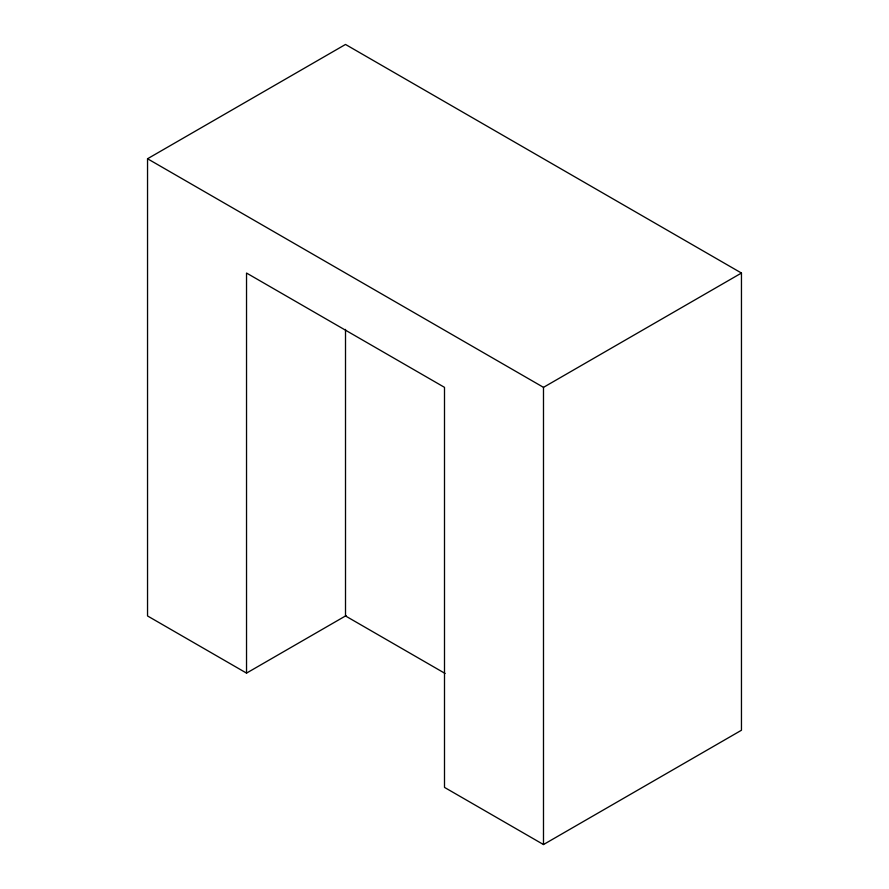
<?xml version="1.0" encoding="UTF-8"?>
<svg xmlns="http://www.w3.org/2000/svg" width="889" height="889" viewBox="0 0 889 889"><rect width="100%" height="100%" fill="white"/><g stroke="black" fill="none" stroke-linecap="round" stroke-linejoin="round"><path stroke-width="1.33" d="M147.541 158.753L345.51 44.45L741.459 273.045L741.459 730.247L543.49 844.55L444.5 787.398L444.5 387.348L246.531 273.045L246.531 673.106L147.541 615.955L147.541 158.753L543.49 387.348L741.459 273.045M246.531 673.106L346.11 615.61M445.1 673.451L345.51 615.955L345.51 329.408M543.49 387.348L543.49 844.55"/></g></svg>
